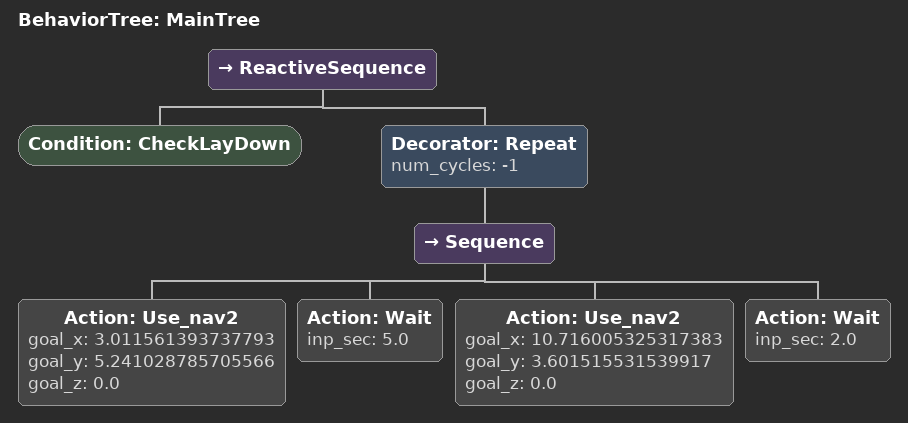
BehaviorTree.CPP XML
<root main_tree_to_execute="MainTree">
    <BehaviorTree ID="MainTree">
        <ReactiveSequence>
            <Condition ID="CheckLayDown"/>
            <Decorator ID="Repeat" num_cycles="-1">
                <Sequence>
                    <Action ID="Use_nav2" goal_x="3.011561393737793" goal_y="5.241028785705566" goal_z="0.0"/>
                    <Action ID="Wait" inp_sec="5.0"/>
                    <Action ID="Use_nav2" goal_x="10.716005325317383" goal_y="3.601515531539917" goal_z="0.0"/>
                    <Action ID="Wait" inp_sec="2.0"/>
                </Sequence>
            </Decorator>
        </ReactiveSequence>
    </BehaviorTree>
</root>
